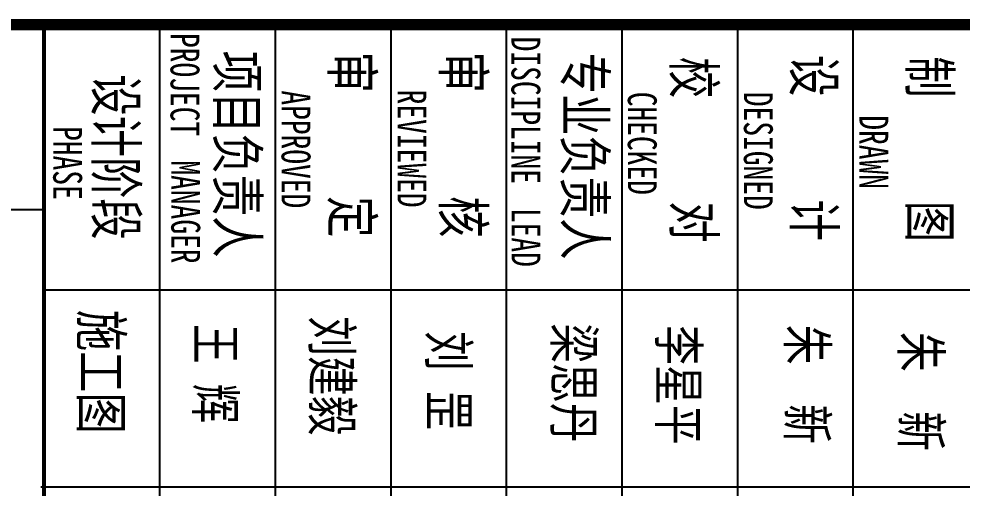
# Model space of a CAD drawing. Header units: millimetres. Extents: x 539196 to 807275, y 431843 to 1156631.
# Drawn here: x 686853 to 698398, y 857285 to 863031 of the extents above; entities that cross this region are included whole.
import ezdxf

# ---------------------------------------------------------------- set-up
doc = ezdxf.new("R2010")
doc.units = ezdxf.units.MM
doc.header["$MEASUREMENT"] = 0
doc.layers.add('PUB_TITLE', color=4, linetype='Continuous')
doc.styles.add('-宋体', font='', dxfattribs={"width": 0.8})
doc.styles.get('-宋体').set_extended_font_data('SimSun')

# ---------------------------------------------------------------- blocks, each defined once
blk = doc.blocks.new('图签11')
for p, q in [((3661955.9, -366170.7), (3661955.9, -326170.7)), ((3664255.9, -343170.3), (3664255.9, -355170.3)), ((3665960.4, -346170.3), (3665960.4, -355199.7)), ((3661955.9, -348170.3), (3668755.9, -348170.3)), ((3661955.9, -349170.3), (3668755.9, -349170.3)), ((3661955.9, -350170.3), (3668755.9, -350170.3)), ((3661955.9, -351170.3), (3668755.9, -351170.3)), ((3661955.9, -352170.3), (3668755.9, -352170.3)), ((3661955.9, -353170.3), (3668755.9, -353170.3)), ((3661955.9, -355170.3), (3661955.9, -354170.3)), ((3661955.9, -354170.3), (3668755.9, -354170.3)), ((3663555.9, -361670.3), (3663555.9, -355170.3))]:
    blk.add_line(p, q)
at = {"const_width": 34}
blk.add_lwpolyline([(3661955.9, -355170.3), (3668755.9, -355170.3)], dxfattribs=at)
at = {"layer": 'PUB_TITLE', "const_width": 100}
blk.add_lwpolyline([(3661955.9, -326170.7), (3668755.9, -326170.7), (3668755.9, -366170.3), (3661955.9, -366170.3)], close=True, dxfattribs=at)
at = {"style": '-宋体', "width": 0.75}
for s, height, p in [('制     图', 350, (3662229.2, -347680.5)), ('朱  新', 336.33, (3664615.6, -347749.2)), ('DRAWN', 250, (3662740.9, -348114.5)), ('设     计', 350, (3662219, -348681.4)), ('朱  新', 336.33, (3664553.9, -348734.6)), ('DESIGNED', 250, (3662538, -349114.4)), ('校     对', 350, (3662235.1, -349721.5)), ('李星平', 336.33, (3664558.8, -349848.7)), ('CHECKED', 250, (3662536.6, -350118.8)), ('专业负责人', 350, (3662198.9, -350664.7)), ('梁思丹', 336.33, (3664541.1, -350752.5)), ('DISCIPLINE', 250, (3662060.1, -351126.1)), ('LEAD', 250, (3663542.7, -351124.7)), ('审     核', 350, (3662189.7, -351717.3)), ('刘 罡', 336.33, (3664608.9, -351836.6)), ('REVIEWED', 250, (3662518.6, -352111.7)), ('审     定', 350, (3662189.7, -352681.1)), ('刘建毅', 336.33, (3664480.2, -352846.4)), ('APPROVED', 250, (3662525.2, -353115.3)), ('项目负责人', 350, (3662181.5, -353672.3)), ('王 辉', 336.33, (3664548.1, -353854.5)), ('PROJECT', 250, (3662028.5, -354076.2)), ('MANAGER', 250, (3663131, -354069.8)), ('设计阶段', 350, (3662385.7, -354722.3)), ('施工图', 350, (3664424.3, -354850.6)), ('PHASE', 250, (3662834.2, -355091.5))]:
    blk.add_text(s, height=height, dxfattribs=at).set_placement(p)

msp = doc.modelspace()

# ---------------------------------------------------------------- block references
at = {"xscale": 1.41428571427241, "yscale": 1.41428571427241, "zscale": 1.414285714285714, "rotation": 270}
msp.add_blockref('图签11', (1189474.3, 6042012.1), dxfattribs=at)

doc.saveas('drawing.dxf')
